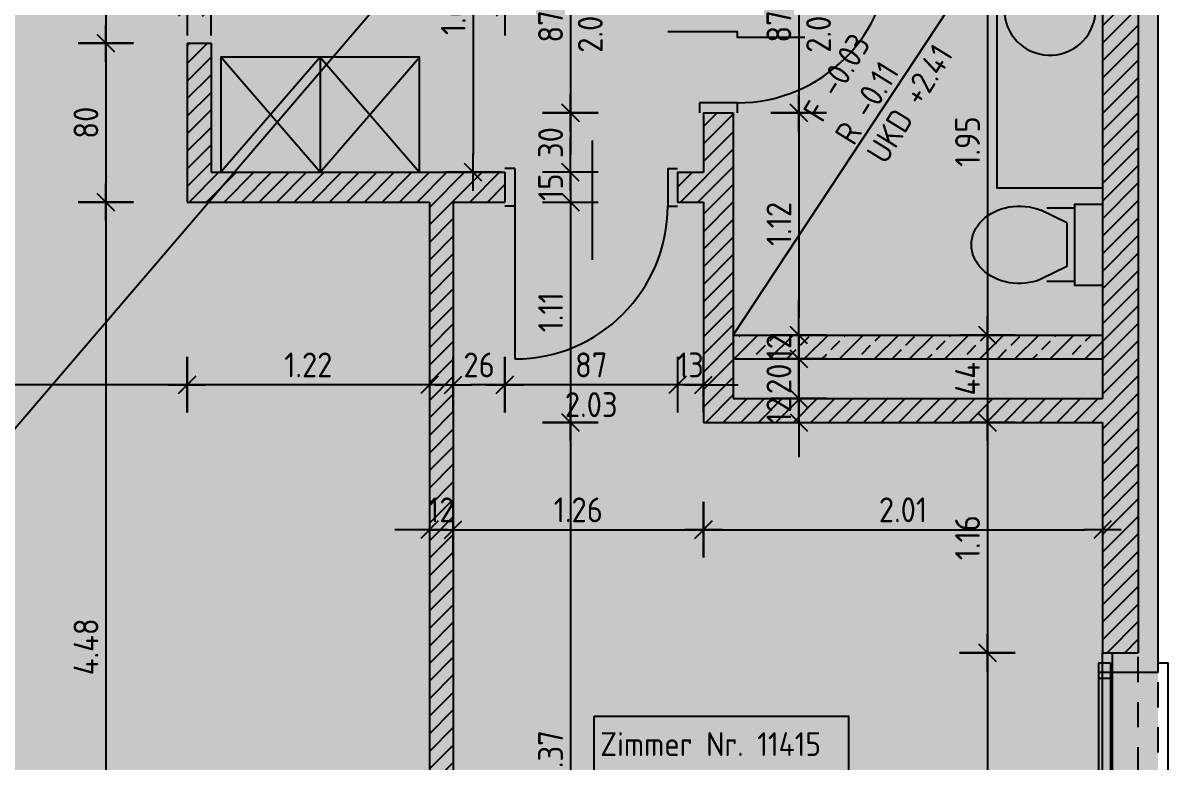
# Model space of a CAD drawing. Header units: metres. Extents: x 1586.5 to 1626.3, y 2286.8 to 2315.7.
# Drawn here: x 1616.19 to 1622, y 2297.66 to 2301.38 of the extents above; entities that cross this region are included whole.
import ezdxf

# ---------------------------------------------------------------- set-up
doc = ezdxf.new("R2010")
doc.units = ezdxf.units.M
doc.header["$LTSCALE"] = 0.02
doc.header["$MEASUREMENT"] = 0
doc.linetypes.add('VERDECKT', pattern=[9.525, 6.35, -3.175])
for name, color, linetype in [('BEM', 7, 'Continuous'), ('DAEMMUNG', 7, 'Continuous'), ('E-TECHNIK', 30, 'Continuous'), ('FENSTER', 4, 'Continuous'), ('MOEBEL', 30, 'Continuous'), ('SANITAER', 5, 'Continuous'), ('SCHRAFFUR', 8, 'Continuous'), ('SONSTIGES', 7, 'Continuous'), ('TEXT', 7, 'Continuous'), ('TUEREN', 35, 'Continuous'), ('WAND AUSSEN', 7, 'Continuous'), ('WAND INNEN', 7, 'Continuous')]:
    doc.layers.add(name, color=color, linetype=linetype)
doc.layers.add('EBF', color=7, linetype='Continuous', true_color=0x61e5e5)
doc.styles.add('SIMPLEX', font='isocp.shx')
doc.styles.add('TEXT', font='isocp.shx', dxfattribs={"height": 0.12})
doc.dimstyles.new('SIMPLEX 1', dxfattribs={"dimscale": 1.25, "dimtxt": 0.1, "dimasz": 0.07, "dimexe": 0.05, "dimexo": 0.05, "dimgap": 0.03, "dimtad": 1, "dimzin": 0, "dimdsep": 46, "dimtxsty": 'SIMPLEX', "dimblk": 'MCAD', "dimcen": 0.05, "dimdle": 0.05, "dimse1": 1, "dimse2": 1, "dimadec": 0, "dimazin": 0, "dimtfac": 1, "dimtix": 1, "dimtmove": 2, "dimatfit": 3, "dimfxl": 1, "dimtolj": 1, "dimtzin": 0, "dimarcsym": 1})
pattern_1 = [(45, (45.89, -0.57), (-0.0441941738, 0.0441941738), [])]

# ---------------------------------------------------------------- blocks, each defined once
blk = doc.blocks.new('MCAD')
at = {"color": 0}
for p, q in [((0, 1.6), (0, -1.6)), ((1.07, 0), (-1.07, 0)), ((0.5, 0.5), (-0.5, -0.5))]:
    blk.add_line(p, q, dxfattribs=at)
blk = doc.blocks.new('*D149')
at = {"layer": 'BEM', "color": 0, "lineweight": -2, "transparency": 16777216}
blk.add_line((1621.05, 2301.6725), (1621.05, 2299.8975), dxfattribs=at)
at = {"layer": 'Defpoints', "color": 0, "transparency": 16777216}
for p in [(1621.63, 2301.76), (1621.05, 2299.81), (1621.63, 2299.81)]:
    blk.add_point(p, dxfattribs=at)
at = {"layer": 'BEM', "color": 0, "lineweight": -2, "transparency": 16777216, "xscale": 0.08750000000000001, "yscale": 0.08750000000000001, "zscale": 0.08750000000000001}
for p, rotation in [((1621.05, 2301.76), 90), ((1621.05, 2299.81), 270)]:
    blk.add_blockref('MCAD', p, dxfattribs=dict(at, rotation=rotation))
at = {"layer": 'BEM', "color": 0, "transparency": 16777216, "insert": (1620.95, 2300.785), "char_height": 0.125, "attachment_point": 5, "rotation": 90, "style": 'SIMPLEX'}
blk.add_mtext('\\A1;1.95', dxfattribs=at)
blk = doc.blocks.new('*D150')
at = {"layer": 'BEM', "color": 0, "lineweight": -2, "transparency": 16777216}
blk.add_line((1621.05, 2299.7225), (1621.05, 2299.4575), dxfattribs=at)
at = {"layer": 'Defpoints', "color": 0, "transparency": 16777216}
for p in [(1621.63, 2299.81), (1621.05, 2299.37), (1621.63, 2299.37)]:
    blk.add_point(p, dxfattribs=at)
at = {"layer": 'BEM', "color": 0, "lineweight": -2, "transparency": 16777216, "xscale": 0.08750000000000001, "yscale": 0.08750000000000001, "zscale": 0.08750000000000001}
for p, rotation in [((1621.05, 2299.81), 90), ((1621.05, 2299.37), 270)]:
    blk.add_blockref('MCAD', p, dxfattribs=dict(at, rotation=rotation))
at = {"layer": 'BEM', "color": 0, "transparency": 16777216, "insert": (1620.95, 2299.59), "char_height": 0.125, "attachment_point": 5, "rotation": 90, "style": 'SIMPLEX'}
blk.add_mtext('\\A1;44', dxfattribs=at)
blk = doc.blocks.new('*D151')
at = {"layer": 'BEM', "color": 0, "lineweight": -2, "transparency": 16777216}
blk.add_line((1621.05, 2299.2825), (1621.05, 2298.2975), dxfattribs=at)
at = {"layer": 'Defpoints', "color": 0, "transparency": 16777216}
for p in [(1621.63, 2299.37), (1621.05, 2298.21), (1621.63, 2298.21)]:
    blk.add_point(p, dxfattribs=at)
at = {"layer": 'BEM', "color": 0, "lineweight": -2, "transparency": 16777216, "xscale": 0.08750000000000001, "yscale": 0.08750000000000001, "zscale": 0.08750000000000001}
for p, rotation in [((1621.05, 2299.37), 90), ((1621.05, 2298.21), 270)]:
    blk.add_blockref('MCAD', p, dxfattribs=dict(at, rotation=rotation))
at = {"layer": 'BEM', "color": 0, "transparency": 16777216, "insert": (1620.95, 2298.79), "char_height": 0.125, "attachment_point": 5, "rotation": 90, "style": 'SIMPLEX'}
blk.add_mtext('\\A1;1.16', dxfattribs=at)
blk = doc.blocks.new('*D152')
at = {"layer": 'BEM', "color": 0, "lineweight": -2, "transparency": 16777216}
blk.add_line((1621.05, 2298.1225), (1621.05, 2296.7875), dxfattribs=at)
at = {"layer": 'Defpoints', "color": 0, "transparency": 16777216}
for p in [(1621.63, 2298.21), (1621.05, 2296.7), (1621.63, 2296.7)]:
    blk.add_point(p, dxfattribs=at)
at = {"layer": 'BEM', "color": 0, "lineweight": -2, "transparency": 16777216, "xscale": 0.08750000000000001, "yscale": 0.08750000000000001, "zscale": 0.08750000000000001}
for p, rotation in [((1621.05, 2298.21), 90), ((1621.05, 2296.7), 270)]:
    blk.add_blockref('MCAD', p, dxfattribs=dict(at, rotation=rotation))
at = {"layer": 'BEM', "color": 0, "transparency": 16777216, "char_height": 0.125, "attachment_point": 5, "rotation": 90, "style": 'SIMPLEX'}
for s, insert in [('\\A1;1.56', (1621.15, 2297.455)), ('\\A1;1.51', (1620.95, 2297.455))]:
    blk.add_mtext(s, dxfattribs=dict(at, insert=insert))
blk = doc.blocks.new('*D175')
at = {"layer": 'BEM', "color": 0, "lineweight": -2, "transparency": 16777216}
blk.add_line((1618.95, 2301.7125), (1618.95, 2301.0175), dxfattribs=at)
at = {"layer": 'Defpoints', "color": 0, "transparency": 16777216}
for p in [(1619.62, 2301.8), (1618.95, 2300.93), (1619.62, 2300.93)]:
    blk.add_point(p, dxfattribs=at)
at = {"layer": 'BEM', "color": 0, "lineweight": -2, "transparency": 16777216, "xscale": 0.08750000000000001, "yscale": 0.08750000000000001, "zscale": 0.08750000000000001}
for p, rotation in [((1618.95, 2301.8), 90), ((1618.95, 2300.93), 270)]:
    blk.add_blockref('MCAD', p, dxfattribs=dict(at, rotation=rotation))
at = {"layer": 'BEM', "color": 0, "transparency": 16777216, "char_height": 0.125, "attachment_point": 5, "rotation": 90, "style": 'SIMPLEX'}
for s, insert in [('\\A1;2.03', (1619.05, 2301.365)), ('\\A1;87', (1618.85, 2301.365))]:
    blk.add_mtext(s, dxfattribs=dict(at, insert=insert))
blk = doc.blocks.new('*D176')
at = {"layer": 'BEM', "color": 0, "lineweight": -2, "transparency": 16777216}
blk.add_line((1618.95, 2300.8425), (1618.95, 2300.7175), dxfattribs=at)
at = {"layer": 'Defpoints', "color": 0, "transparency": 16777216}
for p in [(1619.62, 2300.93), (1618.95, 2300.63), (1619.49, 2300.63)]:
    blk.add_point(p, dxfattribs=at)
at = {"layer": 'BEM', "color": 0, "lineweight": -2, "transparency": 16777216, "xscale": 0.08750000000000001, "yscale": 0.08750000000000001, "zscale": 0.08750000000000001}
for p, rotation in [((1618.95, 2300.93), 90), ((1618.95, 2300.63), 270)]:
    blk.add_blockref('MCAD', p, dxfattribs=dict(at, rotation=rotation))
at = {"layer": 'BEM', "color": 0, "transparency": 16777216, "insert": (1618.85, 2300.78), "char_height": 0.125, "attachment_point": 5, "rotation": 90, "style": 'SIMPLEX'}
blk.add_mtext('\\A1;30', dxfattribs=at)
blk = doc.blocks.new('*D177')
at = {"layer": 'BEM', "color": 0, "lineweight": -2, "transparency": 16777216}
for p, q in [((1618.95, 2300.7175), (1618.95, 2300.805)), ((1618.95, 2300.63), (1618.95, 2300.48)), ((1618.95, 2300.3925), (1618.95, 2300.305))]:
    blk.add_line(p, q, dxfattribs=at)
at = {"layer": 'Defpoints', "color": 0, "transparency": 16777216}
for p in [(1619.49, 2300.63), (1618.95, 2300.48), (1619.49, 2300.48)]:
    blk.add_point(p, dxfattribs=at)
at = {"layer": 'BEM', "color": 0, "lineweight": -2, "transparency": 16777216, "xscale": 0.08750000000000001, "yscale": 0.08750000000000001, "zscale": 0.08750000000000001}
for p, rotation in [((1618.95, 2300.63), 270), ((1618.95, 2300.48), 90)]:
    blk.add_blockref('MCAD', p, dxfattribs=dict(at, rotation=rotation))
at = {"layer": 'BEM', "color": 0, "transparency": 16777216, "insert": (1618.85, 2300.555), "char_height": 0.125, "attachment_point": 5, "rotation": 90, "style": 'SIMPLEX'}
blk.add_mtext('\\A1;15', dxfattribs=at)
blk = doc.blocks.new('*D178')
at = {"layer": 'BEM', "color": 0, "lineweight": -2, "transparency": 16777216}
blk.add_line((1618.95, 2300.3925), (1618.95, 2299.4575), dxfattribs=at)
at = {"layer": 'Defpoints', "color": 0, "transparency": 16777216}
for p in [(1619.49, 2300.48), (1618.95, 2299.37), (1619.62, 2299.37)]:
    blk.add_point(p, dxfattribs=at)
at = {"layer": 'BEM', "color": 0, "lineweight": -2, "transparency": 16777216, "xscale": 0.08750000000000001, "yscale": 0.08750000000000001, "zscale": 0.08750000000000001}
for p, rotation in [((1618.95, 2300.48), 90), ((1618.95, 2299.37), 270)]:
    blk.add_blockref('MCAD', p, dxfattribs=dict(at, rotation=rotation))
at = {"layer": 'BEM', "color": 0, "transparency": 16777216, "insert": (1618.85, 2299.925), "char_height": 0.125, "attachment_point": 5, "rotation": 90, "style": 'SIMPLEX'}
blk.add_mtext('\\A1;1.11', dxfattribs=at)
blk = doc.blocks.new('*D179')
at = {"layer": 'BEM', "color": 0, "lineweight": -2, "transparency": 16777216}
blk.add_line((1618.95, 2299.2825), (1618.95, 2296.0875), dxfattribs=at)
at = {"layer": 'Defpoints', "color": 0, "transparency": 16777216}
for p in [(1619.62, 2299.37), (1618.36, 2296), (1618.95, 2296)]:
    blk.add_point(p, dxfattribs=at)
at = {"layer": 'BEM', "color": 0, "lineweight": -2, "transparency": 16777216, "xscale": 0.08750000000000001, "yscale": 0.08750000000000001, "zscale": 0.08750000000000001}
for p, rotation in [((1618.95, 2299.37), 90), ((1618.95, 2296), 270)]:
    blk.add_blockref('MCAD', p, dxfattribs=dict(at, rotation=rotation))
at = {"layer": 'BEM', "color": 0, "transparency": 16777216, "insert": (1618.85, 2297.685), "char_height": 0.125, "attachment_point": 5, "rotation": 90, "style": 'SIMPLEX'}
blk.add_mtext('\\A1;3.37', dxfattribs=at)
blk = doc.blocks.new('*D181')
at = {"layer": 'BEM', "color": 0, "lineweight": -2, "transparency": 16777216}
blk.add_line((1620.1, 2301.7125), (1620.1, 2301.0175), dxfattribs=at)
at = {"layer": 'Defpoints', "color": 0, "transparency": 16777216}
for p in [(1619.77, 2301.8), (1619.77, 2300.93), (1620.1, 2300.93)]:
    blk.add_point(p, dxfattribs=at)
at = {"layer": 'BEM', "color": 0, "lineweight": -2, "transparency": 16777216, "xscale": 0.08750000000000001, "yscale": 0.08750000000000001, "zscale": 0.08750000000000001}
for p, rotation in [((1620.1, 2301.8), 90), ((1620.1, 2300.93), 270)]:
    blk.add_blockref('MCAD', p, dxfattribs=dict(at, rotation=rotation))
at = {"layer": 'BEM', "color": 0, "transparency": 16777216, "char_height": 0.125, "attachment_point": 5, "rotation": 90, "style": 'SIMPLEX'}
for s, insert in [('\\A1;2.03', (1620.2, 2301.365)), ('\\A1;87', (1620, 2301.365))]:
    blk.add_mtext(s, dxfattribs=dict(at, insert=insert))
blk = doc.blocks.new('*D182')
at = {"layer": 'BEM', "color": 0, "lineweight": -2, "transparency": 16777216}
blk.add_line((1620.1, 2300.8425), (1620.1, 2299.8975), dxfattribs=at)
at = {"layer": 'Defpoints', "color": 0, "transparency": 16777216}
for p in [(1619.77, 2300.93), (1619.77, 2299.81), (1620.1, 2299.81)]:
    blk.add_point(p, dxfattribs=at)
at = {"layer": 'BEM', "color": 0, "lineweight": -2, "transparency": 16777216, "xscale": 0.08750000000000001, "yscale": 0.08750000000000001, "zscale": 0.08750000000000001}
for p, rotation in [((1620.1, 2300.93), 90), ((1620.1, 2299.81), 270)]:
    blk.add_blockref('MCAD', p, dxfattribs=dict(at, rotation=rotation))
at = {"layer": 'BEM', "color": 0, "transparency": 16777216, "insert": (1620, 2300.37), "char_height": 0.125, "attachment_point": 5, "rotation": 90, "style": 'SIMPLEX'}
blk.add_mtext('\\A1;1.12', dxfattribs=at)
blk = doc.blocks.new('*D183')
at = {"layer": 'BEM', "color": 0, "lineweight": -2, "transparency": 16777216}
for p, q in [((1620.1, 2299.8975), (1620.1, 2299.985)), ((1620.1, 2299.81), (1620.1, 2299.69)), ((1620.1, 2299.6025), (1620.1, 2299.515))]:
    blk.add_line(p, q, dxfattribs=at)
at = {"layer": 'Defpoints', "color": 0, "transparency": 16777216}
for p in [(1619.77, 2299.81), (1619.77, 2299.69), (1620.1, 2299.69)]:
    blk.add_point(p, dxfattribs=at)
at = {"layer": 'BEM', "color": 0, "lineweight": -2, "transparency": 16777216, "xscale": 0.08750000000000001, "yscale": 0.08750000000000001, "zscale": 0.08750000000000001}
for p, rotation in [((1620.1, 2299.81), 270), ((1620.1, 2299.69), 90)]:
    blk.add_blockref('MCAD', p, dxfattribs=dict(at, rotation=rotation))
at = {"layer": 'BEM', "color": 0, "transparency": 16777216, "insert": (1620, 2299.75), "char_height": 0.125, "attachment_point": 5, "rotation": 90, "style": 'SIMPLEX'}
blk.add_mtext('\\A1;12', dxfattribs=at)
blk = doc.blocks.new('*D184')
at = {"layer": 'BEM', "color": 0, "lineweight": -2, "transparency": 16777216}
for p, q in [((1620.1, 2299.7775), (1620.1, 2299.865)), ((1620.1, 2299.69), (1620.1, 2299.49)), ((1620.1, 2299.4025), (1620.1, 2299.315))]:
    blk.add_line(p, q, dxfattribs=at)
at = {"layer": 'Defpoints', "color": 0, "transparency": 16777216}
for p in [(1619.77, 2299.69), (1619.77, 2299.49), (1620.1, 2299.49)]:
    blk.add_point(p, dxfattribs=at)
at = {"layer": 'BEM', "color": 0, "lineweight": -2, "transparency": 16777216, "xscale": 0.08750000000000001, "yscale": 0.08750000000000001, "zscale": 0.08750000000000001}
for p, rotation in [((1620.1, 2299.69), 270), ((1620.1, 2299.49), 90)]:
    blk.add_blockref('MCAD', p, dxfattribs=dict(at, rotation=rotation))
at = {"layer": 'BEM', "color": 0, "transparency": 16777216, "insert": (1620, 2299.59), "char_height": 0.125, "attachment_point": 5, "rotation": 90, "style": 'SIMPLEX'}
blk.add_mtext('\\A1;20', dxfattribs=at)
blk = doc.blocks.new('*D185')
at = {"layer": 'BEM', "color": 0, "lineweight": -2, "transparency": 16777216}
for p, q in [((1620.1, 2299.5775), (1620.1, 2299.665)), ((1620.1, 2299.49), (1620.1, 2299.37)), ((1620.1, 2299.2825), (1620.1, 2299.195))]:
    blk.add_line(p, q, dxfattribs=at)
at = {"layer": 'Defpoints', "color": 0, "transparency": 16777216}
for p in [(1619.77, 2299.49), (1619.62, 2299.37), (1620.1, 2299.37)]:
    blk.add_point(p, dxfattribs=at)
at = {"layer": 'BEM', "color": 0, "lineweight": -2, "transparency": 16777216, "xscale": 0.08750000000000001, "yscale": 0.08750000000000001, "zscale": 0.08750000000000001}
for p, rotation in [((1620.1, 2299.49), 270), ((1620.1, 2299.37), 90)]:
    blk.add_blockref('MCAD', p, dxfattribs=dict(at, rotation=rotation))
at = {"layer": 'BEM', "color": 0, "transparency": 16777216, "insert": (1620, 2299.43), "char_height": 0.125, "attachment_point": 5, "rotation": 90, "style": 'SIMPLEX'}
blk.add_mtext('\\A1;12', dxfattribs=at)
blk = doc.blocks.new('*D186')
at = {"layer": 'BEM', "color": 0, "lineweight": -2, "transparency": 16777216}
for p, q in [((1619.4025, 2299.56), (1619.315, 2299.56)), ((1619.62, 2299.56), (1619.49, 2299.56)), ((1619.7075, 2299.56), (1619.795, 2299.56))]:
    blk.add_line(p, q, dxfattribs=at)
at = {"layer": 'Defpoints', "color": 0, "transparency": 16777216}
for p in [(1619.49, 2300.48), (1619.62, 2300.48), (1619.49, 2299.56)]:
    blk.add_point(p, dxfattribs=at)
at = {"layer": 'BEM', "color": 0, "lineweight": -2, "transparency": 16777216, "xscale": 0.08750000000000001, "yscale": 0.08750000000000001, "zscale": 0.08750000000000001}
blk.add_blockref('MCAD', (1619.49, 2299.56), dxfattribs=at)
at = {"layer": 'BEM', "color": 0, "lineweight": -2, "transparency": 16777216, "xscale": 0.08750000000000001, "yscale": 0.08750000000000001, "zscale": 0.08750000000000001, "rotation": 180}
blk.add_blockref('MCAD', (1619.62, 2299.56), dxfattribs=at)
at = {"layer": 'BEM', "color": 0, "transparency": 16777216, "insert": (1619.555, 2299.66), "char_height": 0.125, "attachment_point": 5, "style": 'SIMPLEX'}
blk.add_mtext('\\A1;13', dxfattribs=at)
blk = doc.blocks.new('*D187')
at = {"layer": 'BEM', "color": 0, "lineweight": -2, "transparency": 16777216}
blk.add_line((1619.4025, 2299.56), (1618.7075, 2299.56), dxfattribs=at)
at = {"layer": 'Defpoints', "color": 0, "transparency": 16777216}
for p in [(1618.62, 2300.48), (1619.49, 2300.48), (1618.62, 2299.56)]:
    blk.add_point(p, dxfattribs=at)
at = {"layer": 'BEM', "color": 0, "lineweight": -2, "transparency": 16777216, "xscale": 0.08750000000000001, "yscale": 0.08750000000000001, "zscale": 0.08750000000000001, "rotation": 180}
blk.add_blockref('MCAD', (1618.62, 2299.56), dxfattribs=at)
at = {"layer": 'BEM', "color": 0, "lineweight": -2, "transparency": 16777216, "xscale": 0.08750000000000001, "yscale": 0.08750000000000001, "zscale": 0.08750000000000001}
blk.add_blockref('MCAD', (1619.49, 2299.56), dxfattribs=at)
at = {"layer": 'BEM', "color": 0, "transparency": 16777216, "char_height": 0.125, "attachment_point": 5, "style": 'SIMPLEX'}
for s, insert in [('\\A1;87', (1619.055, 2299.66)), ('\\A1;2.03', (1619.055, 2299.46))]:
    blk.add_mtext(s, dxfattribs=dict(at, insert=insert))
blk = doc.blocks.new('*D188')
at = {"layer": 'BEM', "color": 0, "lineweight": -2, "transparency": 16777216}
blk.add_line((1618.5325, 2299.56), (1618.4475, 2299.56), dxfattribs=at)
at = {"layer": 'Defpoints', "color": 0, "transparency": 16777216}
for p in [(1618.36, 2300.48), (1618.62, 2300.48), (1618.36, 2299.56)]:
    blk.add_point(p, dxfattribs=at)
at = {"layer": 'BEM', "color": 0, "lineweight": -2, "transparency": 16777216, "xscale": 0.08750000000000001, "yscale": 0.08750000000000001, "zscale": 0.08750000000000001, "rotation": 180}
blk.add_blockref('MCAD', (1618.36, 2299.56), dxfattribs=at)
at = {"layer": 'BEM', "color": 0, "lineweight": -2, "transparency": 16777216, "xscale": 0.08750000000000001, "yscale": 0.08750000000000001, "zscale": 0.08750000000000001}
blk.add_blockref('MCAD', (1618.62, 2299.56), dxfattribs=at)
at = {"layer": 'BEM', "color": 0, "transparency": 16777216, "insert": (1618.49, 2299.66), "char_height": 0.125, "attachment_point": 5, "style": 'SIMPLEX'}
blk.add_mtext('\\A1;26', dxfattribs=at)
blk = doc.blocks.new('*D189')
at = {"layer": 'BEM', "color": 0, "lineweight": -2, "transparency": 16777216}
blk.add_line((1618.1525, 2299.56), (1617.1075, 2299.56), dxfattribs=at)
at = {"layer": 'Defpoints', "color": 0, "transparency": 16777216}
for p in [(1617.02, 2300.48), (1618.24, 2300.48), (1617.02, 2299.56)]:
    blk.add_point(p, dxfattribs=at)
at = {"layer": 'BEM', "color": 0, "lineweight": -2, "transparency": 16777216, "xscale": 0.08750000000000001, "yscale": 0.08750000000000001, "zscale": 0.08750000000000001, "rotation": 180}
blk.add_blockref('MCAD', (1617.02, 2299.56), dxfattribs=at)
at = {"layer": 'BEM', "color": 0, "lineweight": -2, "transparency": 16777216, "xscale": 0.08750000000000001, "yscale": 0.08750000000000001, "zscale": 0.08750000000000001}
blk.add_blockref('MCAD', (1618.24, 2299.56), dxfattribs=at)
at = {"layer": 'BEM', "color": 0, "transparency": 16777216, "insert": (1617.63, 2299.66), "char_height": 0.125, "attachment_point": 5, "style": 'SIMPLEX'}
blk.add_mtext('\\A1;1.22', dxfattribs=at)
blk = doc.blocks.new('*D190')
at = {"layer": 'BEM', "color": 0, "lineweight": -2, "transparency": 16777216}
blk.add_line((1616.9325, 2299.56), (1614.9275, 2299.56), dxfattribs=at)
at = {"layer": 'Defpoints', "color": 0, "transparency": 16777216}
for p in [(1614.84, 2300.48), (1617.02, 2300.48), (1614.84, 2299.56)]:
    blk.add_point(p, dxfattribs=at)
at = {"layer": 'BEM', "color": 0, "lineweight": -2, "transparency": 16777216, "xscale": 0.08750000000000001, "yscale": 0.08750000000000001, "zscale": 0.08750000000000001, "rotation": 180}
blk.add_blockref('MCAD', (1614.84, 2299.56), dxfattribs=at)
at = {"layer": 'BEM', "color": 0, "lineweight": -2, "transparency": 16777216, "xscale": 0.08750000000000001, "yscale": 0.08750000000000001, "zscale": 0.08750000000000001}
blk.add_blockref('MCAD', (1617.02, 2299.56), dxfattribs=at)
at = {"layer": 'BEM', "color": 0, "transparency": 16777216, "insert": (1615.93, 2299.66), "char_height": 0.125, "attachment_point": 5, "style": 'SIMPLEX'}
blk.add_mtext('\\A1;2.18', dxfattribs=at)
blk = doc.blocks.new('*D192')
at = {"layer": 'BEM', "color": 0, "lineweight": -2, "transparency": 16777216}
blk.add_line((1618.5325, 2301.46), (1617.2275, 2301.46), dxfattribs=at)
at = {"layer": 'Defpoints', "color": 0, "transparency": 16777216}
for p in [(1617.14, 2301.46), (1617.14, 2300.63), (1618.62, 2300.63)]:
    blk.add_point(p, dxfattribs=at)
at = {"layer": 'BEM', "color": 0, "lineweight": -2, "transparency": 16777216, "xscale": 0.08750000000000001, "yscale": 0.08750000000000001, "zscale": 0.08750000000000001, "rotation": 180}
blk.add_blockref('MCAD', (1617.14, 2301.46), dxfattribs=at)
at = {"layer": 'BEM', "color": 0, "lineweight": -2, "transparency": 16777216, "xscale": 0.08750000000000001, "yscale": 0.08750000000000001, "zscale": 0.08750000000000001}
blk.add_blockref('MCAD', (1618.62, 2301.46), dxfattribs=at)
at = {"layer": 'BEM', "color": 0, "transparency": 16777216, "insert": (1617.88, 2301.56), "char_height": 0.125, "attachment_point": 5, "style": 'SIMPLEX'}
blk.add_mtext('\\A1;1.48', dxfattribs=at)
blk = doc.blocks.new('*D193')
at = {"layer": 'BEM', "color": 0, "lineweight": -2, "transparency": 16777216}
for p, q in [((1616.9325, 2301.46), (1616.845, 2301.46)), ((1617.14, 2301.46), (1617.02, 2301.46)), ((1617.2275, 2301.46), (1617.315, 2301.46))]:
    blk.add_line(p, q, dxfattribs=at)
at = {"layer": 'Defpoints', "color": 0, "transparency": 16777216}
for p in [(1617.02, 2301.46), (1617.02, 2301.28), (1617.14, 2300.63)]:
    blk.add_point(p, dxfattribs=at)
at = {"layer": 'BEM', "color": 0, "lineweight": -2, "transparency": 16777216, "xscale": 0.08750000000000001, "yscale": 0.08750000000000001, "zscale": 0.08750000000000001}
blk.add_blockref('MCAD', (1617.02, 2301.46), dxfattribs=at)
at = {"layer": 'BEM', "color": 0, "lineweight": -2, "transparency": 16777216, "xscale": 0.08750000000000001, "yscale": 0.08750000000000001, "zscale": 0.08750000000000001, "rotation": 180}
blk.add_blockref('MCAD', (1617.14, 2301.46), dxfattribs=at)
at = {"layer": 'BEM', "color": 0, "transparency": 16777216, "insert": (1617.08, 2301.56), "char_height": 0.125, "attachment_point": 5, "style": 'SIMPLEX'}
blk.add_mtext('\\A1;12', dxfattribs=at)
blk = doc.blocks.new('*D197')
at = {"layer": 'BEM', "color": 0, "lineweight": -2, "transparency": 16777216}
for p, q in [((1618.1525, 2298.83), (1618.065, 2298.83)), ((1618.24, 2298.83), (1618.36, 2298.83)), ((1618.4475, 2298.83), (1618.535, 2298.83))]:
    blk.add_line(p, q, dxfattribs=at)
at = {"layer": 'Defpoints', "color": 0, "transparency": 16777216}
for p in [(1618.24, 2300.48), (1618.36, 2300.48), (1618.36, 2298.83)]:
    blk.add_point(p, dxfattribs=at)
at = {"layer": 'BEM', "color": 0, "lineweight": -2, "transparency": 16777216, "xscale": 0.08750000000000001, "yscale": 0.08750000000000001, "zscale": 0.08750000000000001}
blk.add_blockref('MCAD', (1618.24, 2298.83), dxfattribs=at)
at = {"layer": 'BEM', "color": 0, "lineweight": -2, "transparency": 16777216, "xscale": 0.08750000000000001, "yscale": 0.08750000000000001, "zscale": 0.08750000000000001, "rotation": 180}
blk.add_blockref('MCAD', (1618.36, 2298.83), dxfattribs=at)
at = {"layer": 'BEM', "color": 0, "transparency": 16777216, "insert": (1618.3, 2298.93), "char_height": 0.125, "attachment_point": 5, "style": 'SIMPLEX'}
blk.add_mtext('\\A1;12', dxfattribs=at)
blk = doc.blocks.new('*D198')
at = {"layer": 'BEM', "color": 0, "lineweight": -2, "transparency": 16777216}
blk.add_line((1618.4475, 2298.83), (1619.5325, 2298.83), dxfattribs=at)
at = {"layer": 'Defpoints', "color": 0, "transparency": 16777216}
for p in [(1618.36, 2300.48), (1619.62, 2299.37), (1619.62, 2298.83)]:
    blk.add_point(p, dxfattribs=at)
at = {"layer": 'BEM', "color": 0, "lineweight": -2, "transparency": 16777216, "xscale": 0.08750000000000001, "yscale": 0.08750000000000001, "zscale": 0.08750000000000001, "rotation": 180}
blk.add_blockref('MCAD', (1618.36, 2298.83), dxfattribs=at)
at = {"layer": 'BEM', "color": 0, "lineweight": -2, "transparency": 16777216, "xscale": 0.08750000000000001, "yscale": 0.08750000000000001, "zscale": 0.08750000000000001}
blk.add_blockref('MCAD', (1619.62, 2298.83), dxfattribs=at)
at = {"layer": 'BEM', "color": 0, "transparency": 16777216, "insert": (1618.99, 2298.93), "char_height": 0.125, "attachment_point": 5, "style": 'SIMPLEX'}
blk.add_mtext('\\A1;1.26', dxfattribs=at)
blk = doc.blocks.new('*D199')
at = {"layer": 'BEM', "color": 0, "lineweight": -2, "transparency": 16777216}
blk.add_line((1619.7075, 2298.83), (1621.5425, 2298.83), dxfattribs=at)
at = {"layer": 'Defpoints', "color": 0, "transparency": 16777216}
for p in [(1619.62, 2299.37), (1621.63, 2299.37), (1621.63, 2298.83)]:
    blk.add_point(p, dxfattribs=at)
at = {"layer": 'BEM', "color": 0, "lineweight": -2, "transparency": 16777216, "xscale": 0.08750000000000001, "yscale": 0.08750000000000001, "zscale": 0.08750000000000001, "rotation": 180}
blk.add_blockref('MCAD', (1619.62, 2298.83), dxfattribs=at)
at = {"layer": 'BEM', "color": 0, "lineweight": -2, "transparency": 16777216, "xscale": 0.08750000000000001, "yscale": 0.08750000000000001, "zscale": 0.08750000000000001}
blk.add_blockref('MCAD', (1621.63, 2298.83), dxfattribs=at)
at = {"layer": 'BEM', "color": 0, "transparency": 16777216, "insert": (1620.625, 2298.93), "char_height": 0.125, "attachment_point": 5, "style": 'SIMPLEX'}
blk.add_mtext('\\A1;2.01', dxfattribs=at)
blk = doc.blocks.new('*D205')
at = {"layer": 'BEM', "color": 0, "lineweight": -2, "transparency": 16777216}
blk.add_line((1616.61, 2302.1525), (1616.61, 2301.3675), dxfattribs=at)
at = {"layer": 'Defpoints', "color": 0, "transparency": 16777216}
for p in [(1616.37, 2302.24), (1616.61, 2301.28), (1617.02, 2301.28)]:
    blk.add_point(p, dxfattribs=at)
at = {"layer": 'BEM', "color": 0, "lineweight": -2, "transparency": 16777216, "xscale": 0.08750000000000001, "yscale": 0.08750000000000001, "zscale": 0.08750000000000001}
for p, rotation in [((1616.61, 2302.24), 90), ((1616.61, 2301.28), 270)]:
    blk.add_blockref('MCAD', p, dxfattribs=dict(at, rotation=rotation))
at = {"layer": 'BEM', "color": 0, "transparency": 16777216, "insert": (1616.51, 2301.76), "char_height": 0.125, "attachment_point": 5, "rotation": 90, "style": 'SIMPLEX'}
blk.add_mtext('\\A1;96', dxfattribs=at)
blk = doc.blocks.new('*D206')
at = {"layer": 'BEM', "color": 0, "lineweight": -2, "transparency": 16777216}
blk.add_line((1616.61, 2301.1925), (1616.61, 2300.5675), dxfattribs=at)
at = {"layer": 'Defpoints', "color": 0, "transparency": 16777216}
for p in [(1617.02, 2301.28), (1616.61, 2300.48), (1617.02, 2300.48)]:
    blk.add_point(p, dxfattribs=at)
at = {"layer": 'BEM', "color": 0, "lineweight": -2, "transparency": 16777216, "xscale": 0.08750000000000001, "yscale": 0.08750000000000001, "zscale": 0.08750000000000001}
for p, rotation in [((1616.61, 2301.28), 90), ((1616.61, 2300.48), 270)]:
    blk.add_blockref('MCAD', p, dxfattribs=dict(at, rotation=rotation))
at = {"layer": 'BEM', "color": 0, "transparency": 16777216, "insert": (1616.51, 2300.88), "char_height": 0.125, "attachment_point": 5, "rotation": 90, "style": 'SIMPLEX'}
blk.add_mtext('\\A1;80', dxfattribs=at)
blk = doc.blocks.new('*D207')
at = {"layer": 'BEM', "color": 0, "lineweight": -2, "transparency": 16777216}
blk.add_line((1616.61, 2300.3925), (1616.61, 2296.0875), dxfattribs=at)
at = {"layer": 'Defpoints', "color": 0, "transparency": 16777216}
for p in [(1617.02, 2300.48), (1616.61, 2296), (1618.36, 2296)]:
    blk.add_point(p, dxfattribs=at)
at = {"layer": 'BEM', "color": 0, "lineweight": -2, "transparency": 16777216, "xscale": 0.08750000000000001, "yscale": 0.08750000000000001, "zscale": 0.08750000000000001}
for p, rotation in [((1616.61, 2300.48), 90), ((1616.61, 2296), 270)]:
    blk.add_blockref('MCAD', p, dxfattribs=dict(at, rotation=rotation))
at = {"layer": 'BEM', "color": 0, "transparency": 16777216, "insert": (1616.51, 2298.24), "char_height": 0.125, "attachment_point": 5, "rotation": 90, "style": 'SIMPLEX'}
blk.add_mtext('\\A1;4.48', dxfattribs=at)
blk = doc.blocks.new('*D215')
at = {"layer": 'BEM', "color": 0, "lineweight": -2, "transparency": 16777216}
blk.add_line((1625.16, 2305.8325), (1625.16, 2295.9075), dxfattribs=at)
at = {"layer": 'Defpoints', "color": 0, "transparency": 16777216}
for p in [(1621.81, 2305.92), (1621.81, 2295.82), (1625.16, 2295.82)]:
    blk.add_point(p, dxfattribs=at)
at = {"layer": 'BEM', "color": 0, "lineweight": -2, "transparency": 16777216, "xscale": 0.08750000000000001, "yscale": 0.08750000000000001, "zscale": 0.08750000000000001}
for p, rotation in [((1625.16, 2305.92), 90), ((1625.16, 2295.82), 270)]:
    blk.add_blockref('MCAD', p, dxfattribs=dict(at, rotation=rotation))
at = {"layer": 'BEM', "color": 0, "transparency": 16777216, "insert": (1625.06, 2300.87), "char_height": 0.125, "attachment_point": 5, "rotation": 90, "style": 'SIMPLEX'}
blk.add_mtext('\\A1;10.10', dxfattribs=at)
blk = doc.blocks.new('*D217')
at = {"layer": 'BEM', "color": 0, "lineweight": -2, "transparency": 16777216}
blk.add_line((1624.79, 2305.6525), (1624.79, 2296.0875), dxfattribs=at)
at = {"layer": 'Defpoints', "color": 0, "transparency": 16777216}
for p in [(1621.63, 2305.74), (1621.63, 2296), (1624.79, 2296)]:
    blk.add_point(p, dxfattribs=at)
at = {"layer": 'BEM', "color": 0, "lineweight": -2, "transparency": 16777216, "xscale": 0.08750000000000001, "yscale": 0.08750000000000001, "zscale": 0.08750000000000001}
for p, rotation in [((1624.79, 2305.74), 90), ((1624.79, 2296), 270)]:
    blk.add_blockref('MCAD', p, dxfattribs=dict(at, rotation=rotation))
at = {"layer": 'BEM', "color": 0, "transparency": 16777216, "insert": (1624.69, 2300.87), "char_height": 0.125, "attachment_point": 5, "rotation": 90, "style": 'SIMPLEX'}
blk.add_mtext('\\A1;9.74', dxfattribs=at)
blk = doc.blocks.new('*D223')
at = {"layer": 'BEM', "color": 0, "lineweight": -2, "transparency": 16777216}
blk.add_line((1624.41, 2301.6725), (1624.41, 2298.2975), dxfattribs=at)
at = {"layer": 'Defpoints', "color": 0, "transparency": 16777216}
for p in [(1621.81, 2301.76), (1621.81, 2298.21), (1624.41, 2298.21)]:
    blk.add_point(p, dxfattribs=at)
at = {"layer": 'BEM', "color": 0, "lineweight": -2, "transparency": 16777216, "xscale": 0.08750000000000001, "yscale": 0.08750000000000001, "zscale": 0.08750000000000001}
for p, rotation in [((1624.41, 2301.76), 90), ((1624.41, 2298.21), 270)]:
    blk.add_blockref('MCAD', p, dxfattribs=dict(at, rotation=rotation))
at = {"layer": 'BEM', "color": 0, "transparency": 16777216, "insert": (1624.31, 2299.985), "char_height": 0.125, "attachment_point": 5, "rotation": 90, "style": 'SIMPLEX'}
blk.add_mtext('\\A1;3.55', dxfattribs=at)
blk = doc.blocks.new('*D224')
at = {"layer": 'BEM', "color": 0, "lineweight": -2, "transparency": 16777216}
blk.add_line((1624.41, 2298.1225), (1624.41, 2296.7875), dxfattribs=at)
at = {"layer": 'Defpoints', "color": 0, "transparency": 16777216}
for p in [(1621.81, 2298.21), (1621.81, 2296.7), (1624.41, 2296.7)]:
    blk.add_point(p, dxfattribs=at)
at = {"layer": 'BEM', "color": 0, "lineweight": -2, "transparency": 16777216, "xscale": 0.08750000000000001, "yscale": 0.08750000000000001, "zscale": 0.08750000000000001}
for p, rotation in [((1624.41, 2298.21), 90), ((1624.41, 2296.7), 270)]:
    blk.add_blockref('MCAD', p, dxfattribs=dict(at, rotation=rotation))
at = {"layer": 'BEM', "color": 0, "transparency": 16777216, "char_height": 0.125, "attachment_point": 5, "rotation": 90, "style": 'SIMPLEX'}
for s, insert in [('\\A1;1.56', (1624.51, 2297.455)), ('\\A1;1.51', (1624.31, 2297.455))]:
    blk.add_mtext(s, dxfattribs=dict(at, insert=insert))
blk = doc.blocks.new('*D244')
at = {"layer": 'BEM', "color": 0, "lineweight": -2, "transparency": 16777216}
blk.add_line((1618.46, 2302.1525), (1618.46, 2300.7175), dxfattribs=at)
at = {"layer": 'Defpoints', "color": 0, "transparency": 16777216}
for p in [(1618.62, 2302.24), (1618.46, 2300.63), (1618.62, 2300.63)]:
    blk.add_point(p, dxfattribs=at)
at = {"layer": 'BEM', "color": 0, "lineweight": -2, "transparency": 16777216, "xscale": 0.08750000000000001, "yscale": 0.08750000000000001, "zscale": 0.08750000000000001}
for p, rotation in [((1618.46, 2302.24), 90), ((1618.46, 2300.63), 270)]:
    blk.add_blockref('MCAD', p, dxfattribs=dict(at, rotation=rotation))
at = {"layer": 'BEM', "color": 0, "transparency": 16777216, "insert": (1618.36, 2301.435), "char_height": 0.125, "attachment_point": 5, "rotation": 90, "style": 'SIMPLEX'}
blk.add_mtext('\\A1;1.61', dxfattribs=at)

msp = doc.modelspace()

# ---------------------------------------------------------------- hatches: boundary and pattern name
at = {"layer": 'EBF', "transparency": 33554534}
h = msp.add_hatch(color=256, dxfattribs=at)
h.dxf.hatch_style = 1
h.paths.add_polyline_path([(1621.91, 2306.02), (1613.01, 2306.02), (1613.01, 2304.22), (1610.27, 2304.22), (1610.27, 2308.88), (1601.37, 2308.88), (1601.37, 2295.72), (1610.29, 2295.72), (1610.29, 2297.52), (1612.99, 2297.52), (1612.99, 2295.72), (1621.91, 2295.72)])
at = {"layer": 'SCHRAFFUR'}
h = msp.add_hatch(dxfattribs=at)
h.set_pattern_fill('ANSI31', color=256, scale=0.5, style=0)
h.set_pattern_definition(pattern_1)
h.paths.add_polyline_path([(1621.63, 2299.49), (1619.77, 2299.49), (1619.77, 2300.93), (1619.62, 2300.93), (1619.62, 2300.63), (1619.49, 2300.63), (1619.49, 2300.48), (1619.62, 2300.48), (1619.62, 2299.37), (1621.63, 2299.37), (1621.63, 2298.21), (1621.81, 2298.21), (1621.81, 2301.76), (1621.63, 2301.76)])
h = msp.add_hatch(dxfattribs=at)
h.set_pattern_fill('ANSI31', color=256, scale=0.5, style=0)
h.set_pattern_definition(pattern_1)
h.paths.add_polyline_path([(1621.81, 2295.82), (1621.81, 2296.7), (1621.63, 2296.7), (1621.63, 2296), (1618.36, 2296), (1618.36, 2300.48), (1618.62, 2300.48), (1618.62, 2300.63), (1617.14, 2300.63), (1617.14, 2301.28), (1617.02, 2301.28), (1617.02, 2300.48), (1618.24, 2300.48), (1618.24, 2295.82)])
h = msp.add_hatch(dxfattribs=at)
h.set_pattern_fill('ANSI33', color=256, scale=0.5, style=0)
h.set_pattern_definition([(45, (45.89, -0.57), (-0.0883883476, 0.0883883476), []), (45, (45.97839, -0.57), (-0.0883883476, 0.0883883476), [0.0625, -0.03125])])
h.paths.add_polyline_path([(1621.63, 2299.69), (1621.63, 2299.81), (1619.77, 2299.81), (1619.77, 2299.69)])

# ---------------------------------------------------------------- linework, layer by layer
at = {"layer": 'DAEMMUNG'}
for points in [[(1621.91, 2298.11), (1621.91, 2301.86)], [(1621.91, 2298.11), (1621.67, 2298.11)]]:
    msp.add_lwpolyline(points, dxfattribs=at)
at = {"layer": 'E-TECHNIK'}
for points in [[(1621.61, 2298.16), (1621.67, 2298.16)], [(1621.61, 2298.16), (1621.61, 2296.75)], [(1621.67, 2298.16), (1621.67, 2296.75)], [(1621.67, 2298.11), (1621.61, 2298.11)], [(1621.67, 2298.08), (1621.61, 2298.08)]]:
    msp.add_lwpolyline(points, dxfattribs=at)
at = {"layer": 'FENSTER'}
for points in [[(1621.63, 2296.7), (1621.63, 2298.21)], [(1621.68, 2296.7), (1621.68, 2298.21)], [(1621.91, 2298.16), (1621.96, 2298.16)], [(1621.96, 2296.75), (1621.96, 2298.16)]]:
    msp.add_lwpolyline(points, dxfattribs=at)
at = {"layer": 'FENSTER', "linetype": 'VERDECKT'}
for points in [[(1621.81, 2296.7), (1621.81, 2298.21)], [(1621.91, 2296.8), (1621.91, 2298.11)]]:
    msp.add_lwpolyline(points, dxfattribs=at)
at = {"layer": 'MOEBEL'}
msp.add_lwpolyline([(1617.19, 2300.63), (1618.19, 2300.63), (1618.19, 2301.21), (1617.19, 2301.21)], close=True, dxfattribs=at)
for points in [[(1617.69, 2301.21), (1617.19, 2300.63)], [(1617.69, 2300.63), (1617.19, 2301.21)], [(1617.69, 2301.21), (1617.69, 2300.63)], [(1617.69, 2301.21), (1618.19, 2300.63)], [(1617.69, 2300.63), (1618.19, 2301.21)]]:
    msp.add_lwpolyline(points, dxfattribs=at)
at = {"layer": 'SANITAER'}
for points in [[(1621.63, 2301.75), (1621.63, 2300.55), (1621.1, 2300.55), (1621.1, 2301.75)], [(1621.63, 2300.47), (1621.63, 2300.06), (1621.49, 2300.06), (1621.49, 2300.47)]]:
    msp.add_lwpolyline(points, close=True, dxfattribs=at)
for points in [[(1621.45, 2300.375), (1621.3193, 2300.4386)], [(1621.49, 2300.45), (1621.35, 2300.45)], [(1621.45, 2300.375), (1621.45, 2300.155)], [(1621.45, 2300.155), (1621.3193, 2300.0914)], [(1621.49, 2300.08), (1621.35, 2300.08)]]:
    msp.add_lwpolyline(points, dxfattribs=at)
msp.add_arc((1621.365, 2301.45), 0.23, 4.98854, 355.01146, dxfattribs=at)
at = {"layer": 'SANITAER', "extrusion": (0, 0, -1)}
msp.add_ellipse((1621.21, 2300.265), major_axis=(-0.24, 0), ratio=0.8125, start_param=4.239513, end_param=8.326858, dxfattribs=at)
at = {"layer": 'SONSTIGES'}
for points in [[(1613.29, 2296), (1621.63, 2305.74)], [(1619.77, 2299.81), (1621.61, 2302.6)]]:
    msp.add_lwpolyline(points, dxfattribs=at)
at = {"layer": 'TEXT'}
for points in [[(1619.44, 2301.34), (1619.79, 2301.34), (1619.79, 2301.31), (1620.13, 2301.31)], [(1619.06, 2300.79), (1619.06, 2300.19)]]:
    msp.add_lwpolyline(points, dxfattribs=at)
msp.add_lwpolyline([(1619.07, 2297.89), (1620.35, 2297.89), (1620.35, 2297.47), (1619.07, 2297.47)], close=True, dxfattribs=at)
at = {"layer": 'TUEREN'}
for p, q in [((1619.6, 2300.98), (1619.6, 2300.93)), ((1619.79, 2300.98), (1619.6, 2300.98)), ((1619.79, 2300.98), (1619.79, 2300.93)), ((1618.67, 2300.65), (1618.62, 2300.65)), ((1618.67, 2300.65), (1618.67, 2300.46)), ((1619.44, 2300.65), (1619.49, 2300.65)), ((1619.44, 2300.65), (1619.44, 2300.46)), ((1618.67, 2300.46), (1618.62, 2300.46)), ((1619.44, 2300.46), (1619.49, 2300.46))]:
    msp.add_line(p, q, dxfattribs=at)
at = {"layer": 'TUEREN', "linetype": 'ByBlock'}
msp.add_line((1618.67, 2300.46), (1618.67, 2299.69), dxfattribs=at)
for centre in [(1619.79, 2301.75), (1618.67, 2300.46)]:
    msp.add_arc(centre, 0.77, 270, 0, dxfattribs=at)
at = {"layer": 'WAND AUSSEN'}
for points in [[(1621.63, 2301.76), (1621.63, 2299.49)], [(1621.81, 2301.76), (1621.81, 2298.21)], [(1621.63, 2299.37), (1621.63, 2298.21)], [(1621.63, 2298.21), (1621.81, 2298.21)]]:
    msp.add_lwpolyline(points, dxfattribs=at)
at = {"layer": 'WAND INNEN'}
for points in [[(1617.02, 2301.28), (1617.02, 2300.48)], [(1617.02, 2301.28), (1617.14, 2301.28)], [(1617.14, 2301.28), (1617.14, 2300.63)], [(1619.62, 2300.93), (1619.77, 2300.93)], [(1619.62, 2300.93), (1619.62, 2300.63)], [(1619.77, 2300.93), (1619.77, 2299.49)], [(1617.14, 2300.63), (1618.62, 2300.63)], [(1618.62, 2300.63), (1618.62, 2300.48)], [(1619.49, 2300.63), (1619.49, 2300.48)], [(1619.49, 2300.63), (1619.62, 2300.63)], [(1617.02, 2300.48), (1618.24, 2300.48)], [(1618.24, 2300.48), (1618.24, 2295.82)], [(1618.36, 2300.48), (1618.36, 2296)], [(1618.36, 2300.48), (1618.62, 2300.48)], [(1619.49, 2300.48), (1619.62, 2300.48)], [(1619.62, 2300.48), (1619.62, 2299.37)], [(1619.77, 2299.81), (1621.63, 2299.81)], [(1619.77, 2299.69), (1621.63, 2299.69)], [(1619.77, 2299.49), (1621.63, 2299.49)], [(1619.62, 2299.37), (1621.63, 2299.37)]]:
    msp.add_lwpolyline(points, dxfattribs=at)

# ---------------------------------------------------------------- texts
at = {"layer": 'TEXT', "style": 'TEXT'}
for s, p in [('F -0.03', (1620.2179, 2300.8743)), ('UKD +2.41', (1620.5376, 2300.6642)), ('R -0.11', (1620.3773, 2300.7586))]:
    msp.add_text(s, height=0.12, rotation=58.37703, dxfattribs=at).set_placement(p)
msp.add_text('Zimmer Nr. 11415', height=0.12, dxfattribs=at).set_placement((1619.1, 2297.69))

# ---------------------------------------------------------------- dimensions: what is measured, and where the dimension line sits
at = {"layer": 'BEM'}
for base, p1, p2, picture, middle in [((1625.16, 2295.82), (1621.81, 2305.92), (1621.81, 2295.82), '*D215', (1625.06, 2300.87)), ((1624.79, 2296), (1621.63, 2305.74), (1621.63, 2296), '*D217', (1624.69, 2300.87)), ((1618.46, 2300.63), (1618.62, 2302.24), (1618.62, 2300.63), '*D244', (1618.36, 2301.435)), ((1621.05, 2299.81), (1621.63, 2301.76), (1621.63, 2299.81), '*D149', (1620.95, 2300.785)), ((1624.41, 2298.21), (1621.81, 2301.76), (1621.81, 2298.21), '*D223', (1624.31, 2299.985)), ((1620.1, 2299.81), (1619.77, 2300.93), (1619.77, 2299.81), '*D182', (1620, 2300.37)), ((1616.61, 2296), (1617.02, 2300.48), (1618.36, 2296), '*D207', (1616.51, 2298.24)), ((1618.95, 2299.37), (1619.49, 2300.48), (1619.62, 2299.37), '*D178', (1618.85, 2299.925)), ((1618.95, 2296), (1619.62, 2299.37), (1618.36, 2296), '*D179', (1618.85, 2297.685)), ((1621.05, 2298.21), (1621.63, 2299.37), (1621.63, 2298.21), '*D151', (1620.95, 2298.79))]:
    dim = msp.add_linear_dim(base=base, p1=p1, p2=p2, angle=90, dimstyle='SIMPLEX 1', dxfattribs=at)
    dim.commit()
    dim.dimension.update_dxf_attribs({"geometry": picture, "text_midpoint": middle})
for base, p1, p2, picture, middle in [((1616.61, 2301.28), (1616.37, 2302.24), (1617.02, 2301.28), '*D205', (1616.51, 2301.76)), ((1616.61, 2300.48), (1617.02, 2301.28), (1617.02, 2300.48), '*D206', (1616.51, 2300.88)), ((1618.95, 2300.63), (1619.62, 2300.93), (1619.49, 2300.63), '*D176', (1618.85, 2300.78)), ((1618.95, 2300.48), (1619.49, 2300.63), (1619.49, 2300.48), '*D177', (1618.85, 2300.555)), ((1620.1, 2299.69), (1619.77, 2299.81), (1619.77, 2299.69), '*D183', (1620, 2299.75)), ((1621.05, 2299.37), (1621.63, 2299.81), (1621.63, 2299.37), '*D150', (1620.95, 2299.59)), ((1620.1, 2299.49), (1619.77, 2299.69), (1619.77, 2299.49), '*D184', (1620, 2299.59)), ((1620.1, 2299.37), (1619.77, 2299.49), (1619.62, 2299.37), '*D185', (1620, 2299.43))]:
    dim = msp.add_linear_dim(base=base, p1=p1, p2=p2, angle=90, dimstyle='SIMPLEX 1', override={"dimdec": 0, "dimlfac": 100}, dxfattribs=at)
    dim.commit()
    dim.dimension.update_dxf_attribs({"geometry": picture, "text_midpoint": middle})
for base, p1, p2, picture, middle in [((1618.95, 2300.93), (1619.62, 2301.8), (1619.62, 2300.93), '*D175', (1618.95, 2301.365)), ((1620.1, 2300.93), (1619.77, 2301.8), (1619.77, 2300.93), '*D181', (1620.1, 2301.365))]:
    dim = msp.add_linear_dim(base=base, p1=p1, p2=p2, angle=90, text='<>\\X2.03', dimstyle='SIMPLEX 1', override={"dimdec": 0, "dimlfac": 100}, dxfattribs=at)
    dim.commit()
    dim.dimension.update_dxf_attribs({"geometry": picture, "text_midpoint": middle})
for base, p1, p2, picture, middle in [((1617.02, 2301.46), (1617.14, 2300.63), (1617.02, 2301.28), '*D193', (1617.08, 2301.56)), ((1618.36, 2298.83), (1618.24, 2300.48), (1618.36, 2300.48), '*D197', (1618.3, 2298.93)), ((1618.36, 2299.56), (1618.62, 2300.48), (1618.36, 2300.48), '*D188', (1618.49, 2299.66)), ((1619.49, 2299.56), (1619.62, 2300.48), (1619.49, 2300.48), '*D186', (1619.555, 2299.66))]:
    dim = msp.add_linear_dim(base=base, p1=p1, p2=p2, dimstyle='SIMPLEX 1', override={"dimdec": 0, "dimlfac": 100}, dxfattribs=at)
    dim.commit()
    dim.dimension.update_dxf_attribs({"geometry": picture, "text_midpoint": middle})
for base, p1, p2, picture, middle in [((1617.14, 2301.46), (1618.62, 2300.63), (1617.14, 2300.63), '*D192', (1617.88, 2301.56)), ((1614.84, 2299.56), (1617.02, 2300.48), (1614.84, 2300.48), '*D190', (1615.93, 2299.66)), ((1617.02, 2299.56), (1618.24, 2300.48), (1617.02, 2300.48), '*D189', (1617.63, 2299.66)), ((1619.62, 2298.83), (1618.36, 2300.48), (1619.62, 2299.37), '*D198', (1618.99, 2298.93)), ((1621.63, 2298.83), (1619.62, 2299.37), (1621.63, 2299.37), '*D199', (1620.625, 2298.93))]:
    dim = msp.add_linear_dim(base=base, p1=p1, p2=p2, dimstyle='SIMPLEX 1', dxfattribs=at)
    dim.commit()
    dim.dimension.update_dxf_attribs({"geometry": picture, "text_midpoint": middle})
dim = msp.add_linear_dim(base=(1618.62, 2299.56), p1=(1619.49, 2300.48), p2=(1618.62, 2300.48), text='<>\\X2.03', dimstyle='SIMPLEX 1', override={"dimdec": 0, "dimlfac": 100}, dxfattribs=at)
dim.commit()
dim.dimension.update_dxf_attribs({"geometry": '*D187', "text_midpoint": (1619.055, 2299.56)})
for base, p1, p2, picture, middle in [((1621.05, 2296.7), (1621.63, 2298.21), (1621.63, 2296.7), '*D152', (1621.05, 2297.455)), ((1624.41, 2296.7), (1621.81, 2298.21), (1621.81, 2296.7), '*D224', (1624.41, 2297.455))]:
    dim = msp.add_linear_dim(base=base, p1=p1, p2=p2, angle=90, text='<>\\X1.56', dimstyle='SIMPLEX 1', dxfattribs=at)
    dim.commit()
    dim.dimension.update_dxf_attribs({"geometry": picture, "text_midpoint": middle})

doc.saveas('drawing.dxf')
